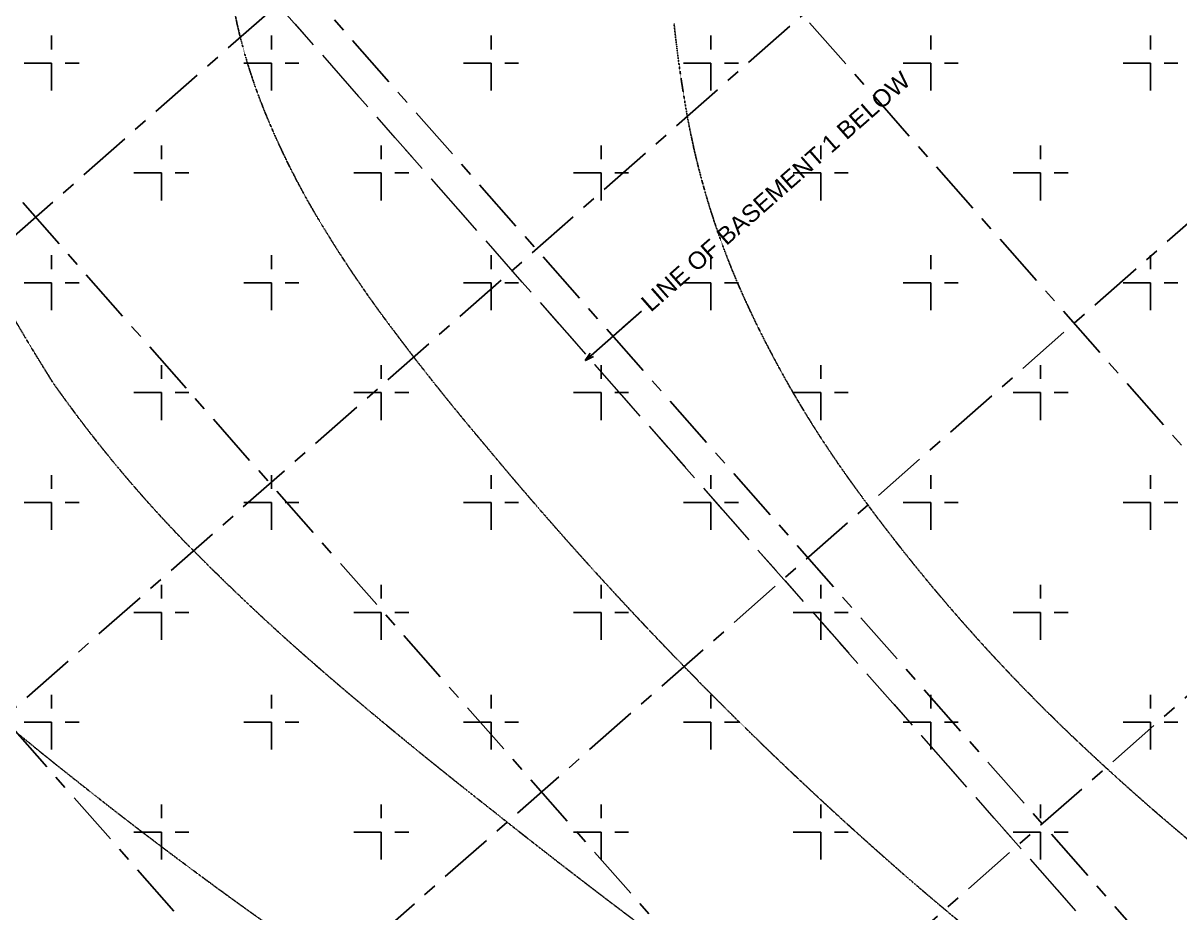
# Model space of a CAD drawing. Header units: millimetres. Extents: x 832728086 to 834530684, y 817551485 to 818349469.
# Drawn here: x 834308698 to 834335435, y 817967031 to 817987604 of the extents above; entities that cross this region are included whole.
import ezdxf

# ---------------------------------------------------------------- set-up
doc = ezdxf.new("R2010")
doc.units = ezdxf.units.MM
doc.header["$LTSCALE"] = 100
for name, pattern in [('Grid Line', [22.225, 12.7, -3.175, 3.175, -3.175]), ('Hidden', [9.525, 6.35, -3.175]), ('HIDDEN2', [4.7625, 3.175, -1.5875])]:
    doc.linetypes.add(name, pattern=pattern)
for name, color, linetype in [('+C-160', 160, 'Hidden'), ('000-Tactile-l', 8, 'Continuous'), ('DLN020__', 6, 'Continuous'), ('DLN030_1', 1, 'Continuous'), ('DLN210__', 7, 'Continuous')]:
    doc.layers.add(name, color=color, linetype=linetype)
doc.styles.get("Standard").update_dxf_attribs({"font": 'swiss.ttf'})
doc.styles.add('Swis721tBT', font='swissl.ttf')
doc.dimstyles.new('INTDIM', dxfattribs={"dimtxt": 200, "dimasz": 125, "dimexe": 100, "dimexo": 150, "dimgap": 80, "dimtad": 1, "dimdec": 0, "dimzin": 9, "dimdsep": 46, "dimtxsty": 'Swis721tBT', "dimblk": 'OPEN30', "dimcen": -125, "dimclrd": 256, "dimclre": 256, "dimclrt": 2, "dimaunit": 1, "dimadec": 1, "dimazin": 0, "dimtfac": 0.444444, "dimtdec": 0, "dimtix": 1, "dimtmove": 2, "dimatfit": 3, "dimldrblk": 'OPEN30', "dimfxl": 0, "dimtolj": 1, "dimlwd": -1, "dimlwe": -1, "dimarcsym": 0})
doc.dimstyles.new('INTDIM350', dxfattribs={"dimtxt": 350, "dimasz": 200, "dimexe": 100, "dimexo": 150, "dimgap": 100, "dimtad": 1, "dimdec": 0, "dimzin": 9, "dimdsep": 46, "dimtxsty": 'Swis721tBT', "dimblk": 'OPEN30', "dimcen": -125, "dimclrd": 256, "dimclre": 256, "dimclrt": 2, "dimaunit": 1, "dimadec": 1, "dimazin": 0, "dimtfac": 0.444444, "dimtdec": 0, "dimtix": 1, "dimtmove": 2, "dimatfit": 3, "dimldrblk": 'OPEN30', "dimfxl": 0, "dimtolj": 1, "dimlwd": -1, "dimlwe": -1, "dimarcsym": 0})

# ---------------------------------------------------------------- blocks, each defined once
blk = doc.blocks.new('_Open30')
at = {"color": 0, "linetype": 'ByBlock', "lineweight": -2}
for p, q in [((-1, 0.27), (0, 0)), ((0, 0), (-1, -0.27)), ((0, 0), (-1, 0))]:
    blk.add_line(p, q, dxfattribs=at)
blk = doc.blocks.new('*D28')
at = {"layer": 'Defpoints', "color": 0}
for p in [(834269377, 817985820), (834268235, 817984815), (834325665, 817921862)]:
    blk.add_point(p, dxfattribs=at)
at = {"layer": 'DLN030_1', "linetype": 'Continuous'}
for p, q in [((834269264, 817985721), (834268160, 817984749)), ((834324391, 817921007), (834268367, 817984665)), ((834325552, 817921763), (834324448, 817920791))]:
    blk.add_line(p, q, dxfattribs=at)
at = {"layer": 'DLN030_1', "xscale": 200, "yscale": 200, "zscale": 200}
for p, rotation in [((834268235, 817984815), 131.3501965874743), ((834324523, 817920857), 311.3501965874743)]:
    blk.add_blockref('_Open30', p, dxfattribs=dict(at, rotation=rotation))
at = {"layer": 'DLN030_1', "color": 2, "insert": (834295471, 817953436), "char_height": 400, "attachment_point": 5, "rotation": 311.3502, "style": 'Swis721tBT'}
blk.add_mtext('\\A1;85200', dxfattribs=at)
blk = doc.blocks.new('tactile')
at = {"layer": '000-Tactile-l', "ltscale": 5e-05}
for radius, start in [(37.533, 80.0535), (37.358, 80.0471), (37.183, 80.0407)]:
    blk.add_arc((834314.421, 817959.353), radius, start, 148.735, dxfattribs=at)
blk = doc.blocks.new('A$C062A3D83')
at = {"layer": '+C-160', "lineweight": 18, "ltscale": 2}
blk.add_line((-24081, 192, 0), (29466, -60651), dxfattribs=at)
at = {"layer": '+C-160'}
for p, q in [((-13978, -19215), (-13978, -17945)), ((-8898, -19215), (-8898, -17945)), ((-3818, -19215), (-3818, -17945)), ((1262, -19215), (1262, -17945)), ((6342, -19215), (6342, -17945)), ((11422, -19215), (11422, -17945)), ((-14613, -18580), (-13343, -18580)), ((-9533, -18580), (-8263, -18580)), ((-4453, -18580), (-3183, -18580)), ((627, -18580), (1897, -18580)), ((5707, -18580), (6977, -18580)), ((10787, -18580), (12057, -18580)), ((-11438, -21755), (-11438, -20485)), ((-6358, -21755), (-6358, -20485)), ((-1278, -21755), (-1278, -20485)), ((3802, -21755), (3802, -20485)), ((8882, -21755), (8882, -20485)), ((-12073, -21120), (-10803, -21120)), ((-6993, -21120), (-5723, -21120)), ((-1913, -21120), (-643, -21120)), ((3167, -21120), (4437, -21120)), ((8247, -21120), (9517, -21120)), ((-13978, -24295), (-13978, -23025)), ((-8898, -24295), (-8898, -23025)), ((-3818, -24295), (-3818, -23025)), ((1262, -24295), (1262, -23025)), ((6342, -24295), (6342, -23025)), ((11422, -24295), (11422, -23025)), ((-14613, -23660), (-13343, -23660)), ((-9533, -23660), (-8263, -23660)), ((-4453, -23660), (-3183, -23660)), ((627, -23660), (1897, -23660)), ((5707, -23660), (6977, -23660)), ((10787, -23660), (12057, -23660)), ((-1490, -25325), (-344, -24316)), ((-11438, -26835), (-11438, -25565)), ((-6358, -26835), (-6358, -25565)), ((-1278, -26835), (-1278, -25565)), ((3802, -26835), (3802, -25565)), ((8882, -26835), (8882, -25565)), ((-12073, -26200), (-10803, -26200)), ((-6993, -26200), (-5723, -26200)), ((-1913, -26200), (-643, -26200)), ((3167, -26200), (4437, -26200)), ((8247, -26200), (9517, -26200)), ((-13978, -29375), (-13978, -28105)), ((-8898, -29375), (-8898, -28105)), ((-3818, -29375), (-3818, -28105)), ((1262, -29375), (1262, -28105)), ((6342, -29375), (6342, -28105)), ((11422, -29375), (11422, -28105)), ((-14613, -28740), (-13343, -28740)), ((-9533, -28740), (-8263, -28740)), ((-4453, -28740), (-3183, -28740)), ((627, -28740), (1897, -28740)), ((5707, -28740), (6977, -28740)), ((10787, -28740), (12057, -28740)), ((-11438, -31915), (-11438, -30645)), ((-6358, -31915), (-6358, -30645)), ((-1278, -31915), (-1278, -30645)), ((3802, -31915), (3802, -30645)), ((8882, -31915), (8882, -30645)), ((-12073, -31280), (-10803, -31280)), ((-6993, -31280), (-5723, -31280)), ((-1913, -31280), (-643, -31280)), ((3167, -31280), (4437, -31280)), ((8247, -31280), (9517, -31280)), ((-13978, -34455), (-13978, -33185)), ((-8898, -34455), (-8898, -33185)), ((-3818, -34455), (-3818, -33185)), ((1262, -34455), (1262, -33185)), ((6342, -34455), (6342, -33185)), ((11422, -34455), (11422, -33185)), ((-14613, -33820), (-13343, -33820)), ((-9533, -33820), (-8263, -33820)), ((-4453, -33820), (-3183, -33820)), ((627, -33820), (1897, -33820)), ((5707, -33820), (6977, -33820)), ((10787, -33820), (12057, -33820)), ((-11438, -36995), (-11438, -35725)), ((-6358, -36995), (-6358, -35725)), ((-1278, -36995), (-1278, -35725)), ((3802, -36995), (3802, -35725)), ((8882, -36995), (8882, -35725)), ((-12073, -36360), (-10803, -36360)), ((-6993, -36360), (-5723, -36360)), ((-1913, -36360), (-643, -36360)), ((3167, -36360), (4437, -36360)), ((8247, -36360), (9517, -36360))]:
    blk.add_line(p, q, dxfattribs=at)
at = {"layer": '+C-160', "lineweight": -2}
for p, q in [((-1641, -25457), (-1526, -25285)), ((-1641, -25457), (-1490, -25325)), ((-1455, -25365), (-1641, -25457))]:
    blk.add_line(p, q, dxfattribs=at)
at = {"layer": '+C-160', "ltscale": 0.01}
for radius in [37683, 32483, 32183, 32183, 31683, 31683]:
    blk.add_arc((-8912, -45907), radius, 80.0407, 176.6119, dxfattribs=at)
at = {"layer": '+C-160', "ltscale": 5e-05}
for centre, radius, start, end in [((2720, -14880), 12720, 185.4709, 201.8762), ((29273, -14629), 29022, 185.9872, 189.8365), ((30740, 2147), 52796, 203.4837, 212.1378), ((7886, -12807), 18287, 201.8718, 210.5339), ((18424, -16576), 18000, 189.6285, 204.0259), ((16735, -7502), 28604, 210.6808, 216.3509), ((24721, -13674), 24934, 204.2264, 214.7693), ((29268, 19191), 69111, 218.98631, 231.53346), ((40927, 10569), 58800, 216.56038, 220.29038), ((10920, -8500), 30388, 215.0202, 225.8698), ((62391, 27601), 86191, 219.70005, 228.4244), ((38368, -3987), 41669, 215.0098, 226.7629), ((25784, 6202), 51291, 225.3871, 229.3151), ((63728, 50465), 109593, 229.35807, 231.81417), ((47733, 5854), 55253, 226.6776, 236.0873), ((51038, 45983), 103631, 231.32386, 235.53236), ((92161, 84732), 154108, 231.38132, 236.48708), ((49184, 12579), 66189, 228.34773, 242.65243)]:
    blk.add_arc(centre, radius, start, end, dxfattribs=at)
at = {"layer": '+C-160', "ltscale": 4}
blk.add_open_spline([(-72340, -33621), (-20541, 11966), (31258, 57553)], degree=2, dxfattribs=at)

msp = doc.modelspace()

# ---------------------------------------------------------------- linework, layer by layer
at = {"layer": 'DLN020__', "linetype": 'Grid Line'}
for p, q in [((834360015.8596, 817949955.9633), (834296218.2086, 818022447.1236)), ((834349425.0358, 818018703.2651), (834280087.1053, 817957680.6925)), ((834353860.2374, 817944538.5548), (834290062.5865, 818017029.715)), ((834347704.6152, 817939121.1462), (834283906.9643, 818011612.3064)), ((834353113.9326, 818011026.4231), (834285504.5139, 817951525.0703)), ((834341548.9931, 817933703.7376), (834277751.3421, 818006194.8978)), ((834361118.7104, 818005416.1294), (834291780.7799, 817944393.5568)), ((834366536.119, 817999260.5073), (834297198.1885, 817938237.9347))]:
    msp.add_line(p, q, dxfattribs=at)
at = {"layer": 'DLN210__', "color": 2, "linetype": 'HIDDEN2', "lineweight": 18, "ltscale": 2}
msp.add_line((834299252.5336, 818005452.253, 0.0703), (834352798.9928, 817944609.1828), dxfattribs=at)

# ---------------------------------------------------------------- block references
at = {"layer": '+C-160', "ltscale": 5}
msp.add_blockref('A$C062A3D83', (834323333.3128, 818005260.0327), dxfattribs=at)
at = {"layer": '000-Tactile-l', "xscale": 1000, "yscale": 1000, "zscale": 1000}
msp.add_blockref('tactile', (-56.4905, -49.2817, -0.0703), dxfattribs=at)

# ---------------------------------------------------------------- texts
at = {"color": 0, "insert": (834322940.417, 817981206.9107, 0.0803), "char_height": 400, "attachment_point": 1, "rotation": 41.35019583}
msp.add_mtext('LINE OF{\\C7; BASEMENT 1 }BELOW', dxfattribs=at)

# ---------------------------------------------------------------- dimensions: what is measured, and where the dimension line sits
at = {"layer": 'DLN030_1'}
dim = msp.add_linear_dim(base=(834268234.7779, 817984815.415), p1=(834325664.7353, 817921861.8346), p2=(834269376.5388, 817985820.2502), angle=131.35019659, dimstyle='INTDIM', override={"dimtxt": 400, "dimasz": 200, "dimarcsym": 2}, dxfattribs=at)
dim.commit()
dim.dimension.update_dxf_attribs({"geometry": '*D28', "text_midpoint": (834295470.9447, 817953435.6146), "dimtype": 160})

# ---------------------------------------------------------------- leaders
at = {"color": 0}
msp.add_leader([(834321692.8079, 817979802.7477), (834322989.242, 817980943.7068)], dimstyle='INTDIM350', override={"dimgap": 100, "dimtad": 0}, dxfattribs=at)

doc.saveas('drawing.dxf')
